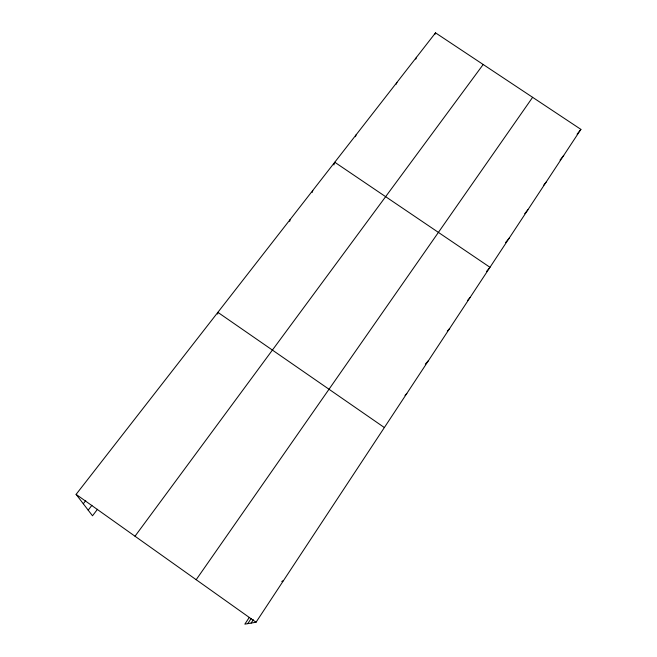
<?xml version="1.0" encoding="UTF-8"?>
<svg xmlns="http://www.w3.org/2000/svg" width="657" height="657" viewBox="0 0 657 657"><rect width="100%" height="100%" fill="white"/><g stroke="black" fill="none" stroke-linecap="round" stroke-linejoin="round"><path stroke-width="0.99" d="M217.672 314.103L217.861 312.338L384.361 427.551M289.663 221.393L290.139 219.528M312.215 192.419L312.781 190.456M333.887 164.94L334.758 162.238L489.982 267.3L486.443 271.546M355.437 136.73L356.086 134.849M396.237 84.195L396.935 82.404M415.75 59.13L416.497 57.282M434.803 34.558L435.525 32.85L580.895 129.372L256.033 622.245L244.831 624.15L249.299 617.408M251.122 623.082L253.364 619.691M247.771 623.649L251.122 618.598M196.18 579.704L532.622 97.318M135.005 536.227L483.191 64.501M97.491 509.274L92.506 515.794L76.105 494.368L435.525 32.85M88.194 510.152L91.931 505.282M83.291 503.755L85.747 500.577M577.092 134.209L580.895 129.372M560.051 160.045L563.739 155.397M543.717 185.143L546.098 182.17M524.713 213.697L527.932 209.723M505.529 242.605L509.241 238.089M467.579 300.421L470.141 297.399M447.277 331.21L449.692 328.434M425.301 364.126L428.594 360.438M404.999 395.44L406.831 393.461M281.754 581.486L283.537 580.525M76.105 494.368L256.033 622.245"/></g></svg>
